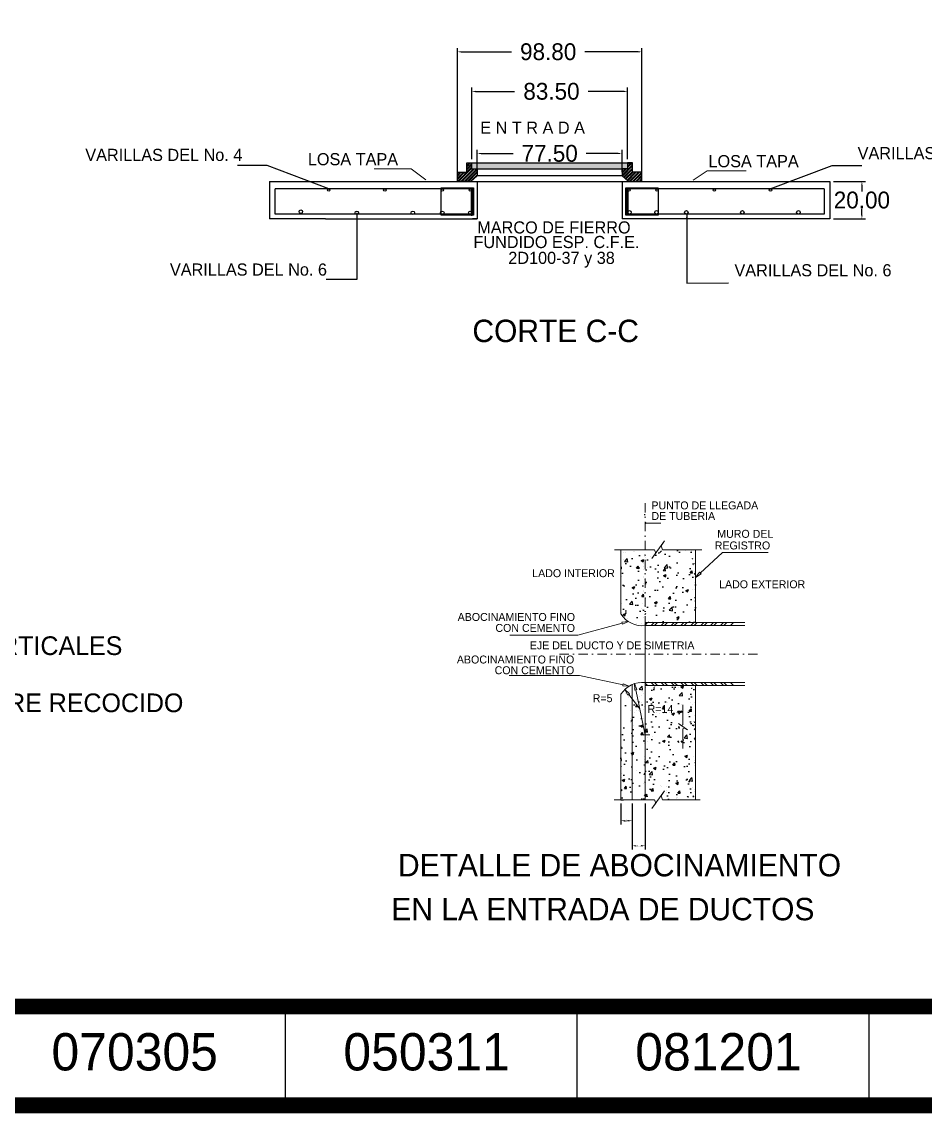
# Model space of a CAD drawing. Header units: centimetres. Extents: x 899 to 15869, y -2964 to 7534.
# Drawn here: x 13078 to 13561, y 5412 to 5996 of the extents above; entities that cross this region are included whole.
import ezdxf
from ezdxf.enums import TextEntityAlignment as Align

# ---------------------------------------------------------------- set-up
doc = ezdxf.new("R2010")
doc.units = ezdxf.units.CM
doc.header["$LTSCALE"] = 10
doc.header["$MEASUREMENT"] = 0
doc.linetypes.add('DASHDOT', pattern=[1, 0.5, -0.25, 0, -0.25])
doc.layers.get('0').update_dxf_attribs({"linetype": 'CONTINUOUS'})
doc.layers.get('DEFPOINTS').update_dxf_attribs({"color": 2, "linetype": 'CONTINUOUS'})
for name, color, linetype in [('CONCRETO', 7, 'CONTINUOUS'), ('DIM', 7, 'CONTINUOUS'), ('EJES', 7, 'DASHDOT'), ('HATCH', 7, 'CONTINUOUS'), ('HERRAJE', 13, 'CONTINUOUS'), ('IND', 7, 'CONTINUOUS'), ('MARCO', 7, 'CONTINUOUS'), ('REGISTRO', 1, 'CONTINUOUS'), ('TAPA', 120, 'CONTINUOUS'), ('TEXTOS', 7, 'CONTINUOUS'), ('TUBO', 4, 'CONTINUOUS'), ('VARILLAS', 30, 'CONTINUOUS')]:
    doc.layers.add(name, color=color, linetype=linetype)
doc.styles.get("Standard").update_dxf_attribs({"font": ''})
doc.styles.get('Standard').set_extended_font_data('Zurich Ex BT')
doc.dimstyles.get("Standard").update_dxf_attribs({"dimtxt": 9, "dimasz": 2, "dimexe": 2, "dimexo": 2, "dimgap": 0.09, "dimtad": 0, "dimtih": 1, "dimtoh": 1, "dimzin": 0, "dimdsep": 46, "dimtxsty": 'Standard', "dimcen": 0.09, "dimadec": 0, "dimazin": 0, "dimtfac": 1, "dimtofl": 0, "dimtmove": 0, "dimatfit": 3, "dimfxl": 0, "dimtolj": 1, "dimtzin": 0, "dimarcsym": 0})
pattern_1 = [(45, (12633.7123, 5768.5529), (-0.8838835, 0.8838835), []), (45, (12633.7123, 5769.1779), (-0.8838835, 0.8838835), [])]

# ---------------------------------------------------------------- blocks, each defined once
blk = doc.blocks.new('_ClosedBlank')
at = {"color": 0, "linetype": 'ByBlock', "lineweight": -2}
for p, q in [((-1, 0.17), (0, 0)), ((-1, 0.17), (-1, -0.17)), ((0, 0), (-1, -0.17))]:
    blk.add_line(p, q, dxfattribs=at)
blk = doc.blocks.new('*D109')
at = {"layer": 'DEFPOINTS', "color": 0}
for p in [(13398.55, 5579.88), (13404.55, 5579.88), (13404.55, 5568.64)]:
    blk.add_point(p, dxfattribs=at)
at = {"layer": 'DIM', "color": 0, "lineweight": -2}
for p, q in [((13398.55, 5577.88), (13398.55, 5566.64)), ((13404.55, 5577.88), (13404.55, 5566.64)), ((13400.55, 5568.64), (13401.05, 5568.64)), ((13402.55, 5568.64), (13402.04, 5568.64))]:
    blk.add_line(p, q, dxfattribs=at)
at = {"layer": 'DIM', "color": 0}
for points in [[(13400.55, 5568.97), (13400.55, 5568.31), (13398.55, 5568.64)], [(13402.55, 5568.97), (13402.55, 5568.31), (13404.55, 5568.64)]]:
    blk.add_solid(points, dxfattribs=at)
at = {"layer": 'DIM', "color": 0, "insert": (13401.55, 5568.64), "char_height": 1, "attachment_point": 5}
blk.add_mtext('\\A1;3', dxfattribs=at)
blk = doc.blocks.new('*D110')
at = {"layer": 'DEFPOINTS', "color": 0}
for p in [(13404.55, 5579.88), (13411.55, 5579.88), (13404.55, 5555.23)]:
    blk.add_point(p, dxfattribs=at)
at = {"layer": 'DIM', "color": 0, "lineweight": -2}
for p, q in [((13404.55, 5577.88), (13404.55, 5553.23)), ((13411.55, 5577.88), (13411.55, 5553.23)), ((13406.55, 5555.23), (13406.79, 5555.23)), ((13409.55, 5555.23), (13409.31, 5555.23))]:
    blk.add_line(p, q, dxfattribs=at)
at = {"layer": 'DIM', "color": 0}
for points in [[(13406.55, 5555.57), (13406.55, 5554.9), (13404.55, 5555.23)], [(13409.55, 5555.57), (13409.55, 5554.9), (13411.55, 5555.23)]]:
    blk.add_solid(points, dxfattribs=at)
at = {"layer": 'DIM', "color": 0, "insert": (13408.05, 5555.23), "char_height": 1, "attachment_point": 5}
blk.add_mtext('\\A1;3.5', dxfattribs=at)
blk = doc.blocks.new('*D90')
at = {"layer": 'DEFPOINTS', "color": 0}
for p in [(13510.4, 5910.84), (13510.4, 5890.84), (13527.55, 5890.84)]:
    blk.add_point(p, dxfattribs=at)
at = {"layer": 'DIM', "color": 0, "lineweight": -2}
for p, q in [((13512.4, 5910.84), (13529.55, 5910.84)), ((13527.55, 5908.84), (13527.55, 5905.51)), ((13527.55, 5892.84), (13527.55, 5896.18)), ((13512.4, 5890.84), (13529.55, 5890.84))]:
    blk.add_line(p, q, dxfattribs=at)
at = {"layer": 'DIM', "color": 0}
for points in [[(13527.22, 5908.84), (13527.89, 5908.84), (13527.55, 5910.84)], [(13527.22, 5892.84), (13527.89, 5892.84), (13527.55, 5890.84)]]:
    blk.add_solid(points, dxfattribs=at)
at = {"layer": 'DIM', "color": 0, "insert": (13527.55, 5900.84), "char_height": 9, "attachment_point": 5}
blk.add_mtext('\\A1;20.00', dxfattribs=at)
blk = doc.blocks.new('*D91')
at = {"layer": 'DEFPOINTS', "color": 0}
for p in [(13399.15, 5925.81), (13321.65, 5913.84), (13399.15, 5913.84)]:
    blk.add_point(p, dxfattribs=at)
at = {"layer": 'DIM', "color": 0, "lineweight": -2}
for p, q in [((13321.65, 5915.84), (13321.65, 5927.81)), ((13323.65, 5925.81), (13340.82, 5925.81)), ((13397.15, 5925.81), (13379.97, 5925.81)), ((13399.15, 5915.84), (13399.15, 5927.81))]:
    blk.add_line(p, q, dxfattribs=at)
at = {"layer": 'DIM', "color": 0}
for points in [[(13323.65, 5926.14), (13323.65, 5925.47), (13321.65, 5925.81)], [(13397.15, 5926.14), (13397.15, 5925.47), (13399.15, 5925.81)]]:
    blk.add_solid(points, dxfattribs=at)
at = {"layer": 'DIM', "color": 0, "insert": (13360.4, 5925.81), "char_height": 9, "attachment_point": 5}
blk.add_mtext('\\A1;77.50', dxfattribs=at)
blk = doc.blocks.new('*D92')
at = {"layer": 'DEFPOINTS', "color": 0}
for p in [(13402.15, 5959.04), (13318.65, 5920.84), (13402.15, 5920.84)]:
    blk.add_point(p, dxfattribs=at)
at = {"layer": 'DIM', "color": 0, "lineweight": -2}
for p, q in [((13318.65, 5922.84), (13318.65, 5961.04)), ((13320.65, 5959.04), (13341.66, 5959.04)), ((13400.15, 5959.04), (13381.09, 5959.04)), ((13402.15, 5922.84), (13402.15, 5961.04))]:
    blk.add_line(p, q, dxfattribs=at)
at = {"layer": 'DIM', "color": 0}
for points in [[(13320.65, 5959.37), (13320.65, 5958.7), (13318.65, 5959.04)], [(13400.15, 5959.37), (13400.15, 5958.7), (13402.15, 5959.04)]]:
    blk.add_solid(points, dxfattribs=at)
at = {"layer": 'DIM', "color": 0, "insert": (13361.37, 5959.04), "char_height": 9, "attachment_point": 5}
blk.add_mtext('\\A1;83.50', dxfattribs=at)
blk = doc.blocks.new('*D93')
at = {"layer": 'DEFPOINTS', "color": 0}
for p in [(13409.8, 5980.22), (13311, 5910.84), (13409.8, 5910.84)]:
    blk.add_point(p, dxfattribs=at)
at = {"layer": 'DIM', "color": 0, "lineweight": -2}
for p, q in [((13311, 5912.84), (13311, 5982.22)), ((13409.8, 5912.84), (13409.8, 5982.22)), ((13313, 5980.22), (13339.94, 5980.22)), ((13407.8, 5980.22), (13379.27, 5980.22))]:
    blk.add_line(p, q, dxfattribs=at)
at = {"layer": 'DIM', "color": 0}
for points in [[(13313, 5980.55), (13313, 5979.89), (13311, 5980.22)], [(13407.8, 5980.55), (13407.8, 5979.89), (13409.8, 5980.22)]]:
    blk.add_solid(points, dxfattribs=at)
at = {"layer": 'DIM', "color": 0, "insert": (13359.61, 5980.22), "char_height": 9, "attachment_point": 5}
blk.add_mtext('\\A1;98.80', dxfattribs=at)
blk = doc.blocks.new('Marco-Reg')
at = {"layer": 'MARCO', "linetype": 'Continuous'}
for p, q in [((13218.76, 5469.17), (13218.76, 5416.35)), ((13375.02, 5469.17), (13375.02, 5416.35)), ((13531.29, 5469.17), (13531.29, 5416.35))]:
    blk.add_line(p, q, dxfattribs=at)
at = {"layer": 'MARCO', "linetype": 'Continuous', "const_width": 8.47}
blk.add_lwpolyline([(15865, 5416.35), (15865, 7530), (12598.45, 7530), (12598.45, 5416.35)], close=True, dxfattribs=at)
blk.add_lwpolyline([(15099.29, 5469.17), (12598.45, 5469.17)], dxfattribs=at)
at = {"layer": 'TEXTOS'}
for s, p in [('070305', (13138.25, 5434.98)), ('050311', (13294.52, 5434.98))]:
    blk.add_text(s, height=19.971, dxfattribs=at).set_placement(p, align=Align.CENTER)

msp = doc.modelspace()

# ---------------------------------------------------------------- hatches: boundary and pattern name
at = {"layer": 'CONCRETO'}
h = msp.add_hatch(dxfattribs=at)
h.set_pattern_fill('AR-CONC', color=256, scale=2, style=0)
h.set_pattern_definition([(50, (7224.859, 4557.313), (14.345204, -1.255043), [1.5, -16.5]), (355, (7224.859, 4557.313), (-2.775027, 15.043843), [1.2, -13.2]), (100.4514, (7226.054, 4557.209), (11.570188, 13.78879), [1.274804, -14.022842]), (46.1842, (7224.859, 4561.313), (21.34482, -3.31038), [2.25, -24.75]), (96.6356, (7226.637, 4561.037), (18.693254, 19.48236), [1.912206, -21.03426]), (351.1842, (7224.859, 4561.313), (18.69324, 19.48237), [1.8, -19.8]), (21, (7226.859, 4560.313), (11.93814, -8.052378), [1.5, -16.5]), (326, (7226.859, 4560.313), (4.866307, 14.503), [1.2, -13.2]), (71.4514, (7227.854, 4559.642), (16.804453, 6.45061), [1.274804, -14.022842]), (37.5, (7224.8587, 4557.313), (0.243197, 6.657877), [0, -13.04, 0, -13.4, 0, -13.25]), (7.5, (7224.859, 4557.313), (5.261391, 7.888234), [0, -7.64, 0, -12.74, 0, -5.05]), (327.5, (7220.399, 4557.313), (10.6764487, -0.4510974), [0, -5, 0, -15.6, 0, -20.7]), (317.5, (7218.399, 4557.313), (11.663723, 2.0021), [0, -6.5, 0, -10.36, 0, -14.7])])
h.paths.add_polyline_path([(13438.549, 5640.994), (13411.549, 5640.994), (13411.549, 5579.878), (13416.497, 5579.878), (13417.239, 5578.044), (13420.02, 5581.936), (13420.728, 5579.878), (13438.549, 5579.878), (13438.549, 5599.491), (13438.187, 5599.736), (13438.549, 5599.875)])
h.paths.add_polyline_path([(13430.274, 5627.501), (13430.392, 5626.481), (13429.437, 5626.629)], flags=0)
h.paths.add_polyline_path([(13435.721, 5629.219), (13436.364, 5629.163), (13436.239, 5629.836)], flags=16)
h.paths.add_polyline_path([(13437.477, 5582.037), (13437.601, 5581.364), (13436.959, 5581.42)], flags=16)
h.paths.add_polyline_path([(13411.549, 5614.603), (13408.674, 5628.541), (13404.549, 5633.832), (13404.549, 5579.878), (13411.549, 5579.878), (13411.549, 5589.05), (13411.114, 5589.343), (13411.549, 5589.511), (13411.549, 5593.345), (13410.783, 5593.464), (13411.549, 5594.262)])
h.paths.add_polyline_path([(13398.549, 5584.919), (13398.959, 5585.407), (13399.083, 5584.734), (13398.549, 5584.78), (13398.549, 5579.878), (13399.896, 5579.878), (13404.549, 5579.878), (13404.549, 5633.832), (13402.704, 5636.198), (13402.257, 5635.85), (13400.614, 5638.88, 0.0611178), (13398.549, 5636.32), (13398.549, 5608.161), (13398.734, 5608.354), (13398.853, 5607.334), (13398.549, 5607.381)])
h.paths.add_polyline_path([(13400.614, 5638.88), (13403.151, 5636.547), (13402.704, 5636.198), (13404.549, 5633.832), (13404.549, 5641.535, 0.0885675)])
h.paths.add_polyline_path([(13411.549, 5640.994), (13411.549, 5642.603, 0.1065014), (13405.888, 5642.044), (13407.13, 5638.828), (13406.575, 5638.714), (13411.549, 5614.603)])
h.paths.add_polyline_path([(13411.549, 5713.709), (13398.549, 5713.709), (13398.549, 5704.231), (13398.805, 5704.497), (13398.924, 5703.477), (13398.549, 5703.535), (13398.549, 5679.366, 0.2897435), (13411.549, 5673.083), (13411.549, 5679.024), (13411.373, 5679.04), (13411.549, 5679.25)])
h.paths.add_polyline_path([(13411.549, 5674.691), (13438.549, 5674.691), (13438.549, 5713.709), (13420.728, 5713.709), (13420.02, 5715.767), (13417.239, 5711.875), (13416.497, 5713.709), (13411.549, 5713.709)])
h.paths.add_polyline_path([(13438.235, 5701.198), (13438.359, 5700.524), (13437.716, 5700.58)], flags=16)
h.paths.add_polyline_path([(13411.777, 5625.281), (13432.03, 5625.281), (13432.03, 5631.657), (13411.777, 5631.657)], flags=24)
at = {"layer": 'HERRAJE'}
h = msp.add_hatch(dxfattribs=at)
h.set_pattern_fill('STEEL', color=256, scale=10, style=0)
h.set_pattern_definition(pattern_1)
h.paths.add_polyline_path([(13315.995, 5915.844), (13310.995, 5915.844), (13310.995, 5910.844), (13318.145, 5910.844), (13321.645, 5913.844), (13321.645, 5917.644), (13318.645, 5917.644), (13318.645, 5920.844), (13315.995, 5920.844)])
h = msp.add_hatch(dxfattribs=at)
h.set_pattern_fill('STEEL', color=256, scale=10, style=0)
h.set_pattern_definition(pattern_1)
h.paths.add_polyline_path([(13404.795, 5915.844), (13404.795, 5920.844), (13402.145, 5920.844), (13402.145, 5917.644), (13399.145, 5917.644), (13399.145, 5913.844), (13402.645, 5910.844), (13409.795, 5910.844), (13409.795, 5915.844)])
at = {"layer": 'TAPA'}
h = msp.add_hatch(dxfattribs=at)
h.set_pattern_fill('DOTS', color=256, scale=10, style=0)
h.set_pattern_definition([(0, (11631.4378, 3863.51596), (0.3125, 0.625), [0, -0.625])])
h.paths.add_polyline_path([(13318.645, 5920.844), (13318.645, 5917.644), (13321.645, 5917.644), (13399.145, 5917.644), (13402.145, 5917.644), (13402.145, 5920.844)])
at = {"layer": 'VARILLAS'}
h = msp.add_hatch(dxfattribs=at)
h.set_pattern_fill('AR-CONC', color=256, scale=60, style=0)
h.set_pattern_definition([(50, (7224.86, 4557.3), (430.356, -37.651), [45, -495]), (355, (7224.86, 4557.3), (-83.25, 451.315), [36, -396]), (100.4514, (7260.72, 4554.18), (347.106, 413.664), [38.244, -420.685]), (46.184, (7224.86, 4677.3), (640.345, -99.31), [67.5, -742.5]), (96.636, (7278.2, 4669.04), (560.8, 584.47), [57.366, -631.03]), (351.184, (7224.86, 4677.3), (560.8, 584.47), [54, -594]), (21, (7284.86, 4647.3), (358.144, -241.571), [45, -495]), (326, (7284.86, 4647.3), (145.99, 435.09), [36, -396]), (71.4514, (7314.7, 4627.2), (504.134, 193.518), [38.244, -420.685]), (37.5, (7224.86, 4557.31), (7.296, 199.7363), [0, -391.2, 0, -402, 0, -397.5]), (7.5, (7224.86, 4557.31), (157.842, 236.647), [0, -229.2, 0, -382.2, 0, -151.5]), (327.5, (7091.06, 4557.31), (320.2935, -13.533), [0, -150, 0, -468, 0, -621]), (317.5, (7031.06, 4557.3), (349.912, 60.063), [0, -195, 0, -310.8, 0, -441])])
edge = h.paths.add_edge_path()
edge.add_line((13398.549, 5579.878), (13398.549, 5636.32))
edge.add_line((13411.114, 5589.343), (13411.549, 5589.05))
edge.add_line((13411.549, 5589.05), (13411.648, 5588.983))
edge.add_line((13398.549, 5597.818), (13398.826, 5597.632))
edge.add_line((13411.114, 5589.343), (13411.549, 5589.511))
edge.add_line((13410.783, 5593.464), (13411.549, 5593.345))
edge.add_line((13410.783, 5593.464), (13411.549, 5594.262))
edge.add_line((13411.549, 5594.262), (13411.62, 5594.336))
edge.add_line((13438.549, 5579.878), (13438.549, 5640.994))
edge.add_line((13411.549, 5579.878), (13411.549, 5640.994))
edge.add_line((13404.549, 5579.878), (13404.549, 5641.535))
edge.add_line((13420.728, 5579.878), (13441.042, 5579.878))
edge.add_line((13415.164, 5575.141), (13421.934, 5584.615))
edge.add_line((13394.909, 5579.878), (13416.497, 5579.878))
edge.add_line((13416.497, 5579.878), (13417.239, 5578.044))
edge.add_line((13420.02, 5581.936), (13420.728, 5579.878))
edge.add_arc((13410.015, 5629.186), 13.504, 83.477007, 148.111417)
edge.add_line((13416.55, 5640.647), (13416.884, 5640.994))
edge.add_line((13464.854, 5640.994), (13411.549, 5640.994))
edge.add_line((13411.549, 5640.994), (13411.549, 5642.603))
edge.add_line((13398.549, 5713.709), (13398.549, 5679.366))
edge.add_arc((13410.015, 5686.499), 13.504, 211.888583, 276.522993)
edge.add_line((13438.549, 5674.691), (13438.549, 5713.709))
edge.add_line((13420.728, 5713.709), (13441.817, 5713.709))
edge.add_line((13415.164, 5708.972), (13421.934, 5718.446))
edge.add_line((13420.02, 5715.767), (13420.728, 5713.709))
edge.add_line((13416.497, 5713.709), (13417.239, 5711.875))
edge.add_line((13395.043, 5713.709), (13416.497, 5713.709))
edge.add_line((13464.854, 5674.691), (13411.549, 5674.691))
edge.add_line((13411.549, 5673.083), (13411.549, 5739.572))

# ---------------------------------------------------------------- linework, layer by layer
at = {"layer": 'DEFPOINTS', "lineweight": 5}
for p in [(13398.549, 5582.671), (13398.549, 5579.878), (13404.549, 5582.671), (13404.549, 5581.086), (13411.549, 5581.086), (13411.549, 5581.086), (13438.549, 5579.878)]:
    msp.add_point(p, dxfattribs=at)
at = {"layer": 'EJES', "lineweight": 5}
for p, q in [((13411.549, 5673.083), (13411.549, 5739.572)), ((13365.732, 5657.843), (13473.75, 5657.843))]:
    msp.add_line(p, q, dxfattribs=at)
at = {"layer": 'HATCH', "lineweight": 5}
for p, q in [((13411.121, 5713.705), (13411.121, 5713.705)), ((13411.938, 5713.533), (13411.938, 5713.533)), ((13419.469, 5712.31), (13420.306, 5713.181)), ((13423.624, 5713.396), (13423.624, 5713.396)), ((13424.77, 5713.7), (13424.77, 5713.7)), ((13430.503, 5713.458), (13430.503, 5713.458)), ((13433.087, 5713.183), (13433.087, 5713.183)), ((13436.236, 5713.216), (13436.236, 5713.216)), ((13398.57, 5709.096), (13398.57, 5709.096)), ((13400.051, 5708.685), (13400.051, 5708.685)), ((13400.181, 5712.261), (13400.181, 5712.261)), ((13401.087, 5712.104), (13401.087, 5712.104)), ((13405.155, 5712.64), (13405.155, 5712.64)), ((13405.696, 5713.017), (13405.696, 5713.017)), ((13410.99, 5710.129), (13410.99, 5710.129)), ((13411.097, 5711.246), (13411.097, 5711.246)), ((13411.801, 5709.651), (13411.801, 5709.651)), ((13414.635, 5709.926), (13414.635, 5709.926)), ((13415.869, 5710.186), (13415.869, 5710.186)), ((13416.569, 5710.934), (13416.569, 5710.934)), ((13417.361, 5712.321), (13417.361, 5712.321)), ((13436.191, 5712.862), (13436.191, 5712.862)), ((13436.868, 5708.603), (13436.744, 5709.277)), ((13437.569, 5708.957), (13437.569, 5708.957)), ((13438.47, 5710.364), (13438.47, 5710.364)), ((13398.549, 5704.231), (13398.805, 5704.497)), ((13398.549, 5703.535), (13398.923, 5703.477)), ((13398.924, 5703.477), (13398.805, 5704.497)), ((13410.654, 5704.838), (13410.654, 5704.838)), ((13410.729, 5702.978), (13410.729, 5702.978)), ((13410.86, 5706.554), (13410.86, 5706.554)), ((13412.543, 5704.437), (13412.543, 5704.437)), ((13437.297, 5705.279), (13437.297, 5705.279)), ((13437.742, 5702.026), (13437.742, 5702.026)), ((13438.209, 5703.214), (13438.209, 5703.214)), ((13438.282, 5706.78), (13438.282, 5706.78)), ((13438.34, 5706.789), (13438.34, 5706.789)), ((13398.94, 5699.462), (13398.94, 5699.462)), ((13410.406, 5698.978), (13410.406, 5698.978)), ((13410.468, 5695.828), (13410.468, 5695.828)), ((13410.598, 5699.403), (13410.598, 5699.403)), ((13411.065, 5697.646), (13411.065, 5697.646)), ((13437.716, 5700.58), (13438.234, 5701.197)), ((13437.716, 5700.58), (13438.358, 5700.524)), ((13437.948, 5696.063), (13437.948, 5696.063)), ((13438.079, 5699.638), (13438.079, 5699.638)), ((13438.359, 5700.525), (13438.234, 5701.198)), ((13438.429, 5697.7), (13438.429, 5697.7)), ((13410.579, 5692.047), (13410.579, 5692.047)), ((13410.622, 5691.237), (13410.622, 5691.237)), ((13411.213, 5690.253), (13411.213, 5690.253)), ((13411.35, 5694.135), (13411.35, 5694.135)), ((13436.982, 5692.278), (13436.982, 5692.278)), ((13437.817, 5692.487), (13437.817, 5692.487)), ((13438.25, 5693.18), (13438.25, 5693.18)), ((13438.292, 5693.818), (13438.292, 5693.818)), ((13398.916, 5684.77), (13398.916, 5684.77)), ((13410.076, 5685.101), (13410.076, 5685.101)), ((13411.034, 5684.045), (13411.034, 5684.045)), ((13411.912, 5687.788), (13411.912, 5687.788)), ((13399.006, 5680.082), (13399.006, 5680.082)), ((13409.82, 5682.3), (13409.82, 5682.3)), ((13409.945, 5681.526), (13409.945, 5681.526)), ((13411.373, 5679.04), (13411.549, 5679.25)), ((13411.373, 5679.04), (13411.549, 5679.024)), ((13411.549, 5679.25), (13411.89, 5679.657)), ((13438.218, 5679.579), (13438.218, 5679.579)), ((13438.487, 5681.089), (13438.487, 5681.089)), ((13401.95, 5677.083), (13401.95, 5677.083)), ((13406.9, 5674.203), (13406.9, 5674.203)), ((13409.684, 5674.375), (13409.684, 5674.375)), ((13410.59, 5677.637), (13410.59, 5677.637)), ((13413.164, 5675.279), (13413.164, 5675.279)), ((13413.451, 5675.091), (13413.451, 5675.091)), ((13415.263, 5675.18), (13415.263, 5675.18)), ((13436.057, 5674.745), (13436.057, 5674.745)), ((13401.561, 5638.748), (13401.561, 5638.748)), ((13402.953, 5637.934), (13402.953, 5637.934)), ((13404.374, 5638.025), (13404.374, 5638.025)), ((13405.629, 5639.284), (13405.629, 5639.284)), ((13408.378, 5638.621), (13408.378, 5638.621)), ((13408.509, 5642.197), (13408.509, 5642.197)), ((13410.107, 5637.782), (13410.107, 5637.782)), ((13411.549, 5639.831), (13411.638, 5639.937)), ((13416.55, 5640.647), (13416.884, 5640.994)), ((13424.896, 5640.87), (13424.896, 5640.87)), ((13429.286, 5640.061), (13429.286, 5640.061)), ((13436.352, 5639.178), (13436.57, 5639.827)), ((13436.666, 5639.506), (13436.666, 5639.506)), ((13438.123, 5638.778), (13438.123, 5638.778)), ((13398.736, 5634.512), (13398.736, 5634.512)), ((13400.905, 5636.824), (13400.905, 5636.824)), ((13402.804, 5635.048), (13402.804, 5635.048)), ((13402.823, 5634.358), (13402.823, 5634.358)), ((13404.232, 5635.76), (13404.232, 5635.76)), ((13406.638, 5636.582), (13406.638, 5636.582)), ((13406.761, 5631.704), (13406.761, 5631.704)), ((13406.805, 5633.402), (13406.805, 5633.402)), ((13407.97, 5632.323), (13407.97, 5632.323)), ((13408.117, 5631.47), (13408.117, 5631.47)), ((13408.248, 5635.046), (13408.248, 5635.046)), ((13409.45, 5632.058), (13409.45, 5632.058)), ((13409.587, 5635.941), (13409.587, 5635.941)), ((13410.495, 5636.835), (13410.495, 5636.835)), ((13419.437, 5631.838), (13419.437, 5631.838)), ((13423.434, 5631.794), (13423.434, 5631.794)), ((13435.597, 5631.706), (13435.597, 5631.706)), ((13436.529, 5635.623), (13436.529, 5635.623)), ((13437.771, 5631.923), (13437.771, 5631.923)), ((13403.936, 5627.468), (13403.936, 5627.468)), ((13404.643, 5628.568), (13404.643, 5628.568)), ((13405.879, 5626.835), (13405.879, 5626.835)), ((13406.625, 5627.822), (13406.625, 5627.822)), ((13407.986, 5627.895), (13407.986, 5627.895)), ((13410.692, 5628.358), (13410.692, 5628.358)), ((13410.907, 5629.643), (13410.907, 5629.643)), ((13411.612, 5626.592), (13411.612, 5626.592)), ((13417.346, 5626.35), (13417.346, 5626.35)), ((13418.949, 5625.881), (13418.949, 5625.881)), ((13421.406, 5625.904), (13421.406, 5625.904)), ((13423.079, 5626.108), (13423.079, 5626.108)), ((13424.374, 5626.569), (13424.374, 5626.569)), ((13428.189, 5626.797), (13428.189, 5626.797)), ((13428.812, 5625.866), (13428.812, 5625.866)), ((13429.254, 5626.461), (13429.254, 5626.461)), ((13429.437, 5626.629), (13430.273, 5627.501)), ((13429.437, 5626.629), (13430.392, 5626.481)), ((13429.952, 5627.374), (13429.952, 5627.374)), ((13430.392, 5626.481), (13430.274, 5627.501)), ((13430.878, 5627.151), (13430.878, 5627.151)), ((13431.015, 5631.033), (13431.015, 5631.033)), ((13434.546, 5625.623), (13434.546, 5625.623)), ((13434.946, 5627.687), (13434.946, 5627.687)), ((13435.467, 5628.13), (13435.467, 5628.13)), ((13435.518, 5627.536), (13435.518, 5627.536)), ((13435.721, 5629.219), (13436.239, 5629.836)), ((13435.721, 5629.219), (13436.363, 5629.163)), ((13436.364, 5629.163), (13436.239, 5629.836)), ((13436.637, 5631.112), (13436.637, 5631.112)), ((13403.742, 5621.375), (13403.742, 5621.375)), ((13403.799, 5623.586), (13403.799, 5623.586)), ((13404.2, 5622.16), (13404.2, 5622.16)), ((13405.041, 5619.886), (13405.041, 5619.886)), ((13409.475, 5621.133), (13409.475, 5621.133)), ((13410.464, 5623.235), (13410.464, 5623.235)), ((13411.824, 5620.779), (13411.824, 5620.779)), ((13437.537, 5619.277), (13437.754, 5619.926)), ((13437.854, 5621.084), (13437.73, 5621.758)), ((13438.092, 5625.177), (13438.092, 5625.177)), ((13438.143, 5619.922), (13438.143, 5619.922)), ((13404.612, 5614.968), (13404.612, 5614.968)), ((13408.999, 5616.542), (13408.999, 5616.542)), ((13409.648, 5614.202), (13409.648, 5614.202)), ((13410.875, 5616.043), (13410.875, 5616.043)), ((13411.688, 5616.896), (13411.688, 5616.896)), ((13413.042, 5614.399), (13413.042, 5614.399)), ((13413.117, 5615.402), (13413.117, 5615.402)), ((13415.382, 5613.96), (13415.382, 5613.96)), ((13398.549, 5608.161), (13398.734, 5608.354)), ((13398.852, 5607.334), (13398.734, 5608.354)), ((13410.98, 5609.943), (13410.98, 5609.943)), ((13412.912, 5610.823), (13412.912, 5610.823)), ((13412.93, 5613.196), (13412.93, 5613.196)), ((13438.06, 5611.577), (13438.06, 5611.577)), ((13438.316, 5612.991), (13438.316, 5612.991)), ((13398.549, 5607.381), (13398.852, 5607.334)), ((13411.153, 5603.012), (13411.153, 5603.012)), ((13437.556, 5603.243), (13437.556, 5603.243)), ((13438.316, 5604.945), (13438.316, 5604.945)), ((13398.549, 5597.818), (13398.826, 5597.632)), ((13404.454, 5600.487), (13404.454, 5600.487)), ((13404.58, 5601.367), (13404.58, 5601.367)), ((13411.1, 5597.498), (13411.1, 5597.498)), ((13411.237, 5601.38), (13411.237, 5601.38)), ((13411.51, 5599.544), (13411.386, 5600.217)), ((13438.028, 5597.977), (13438.028, 5597.977)), ((13438.187, 5599.736), (13438.549, 5599.875)), ((13438.187, 5599.736), (13438.549, 5599.491)), ((13398.803, 5592.015), (13398.803, 5592.015)), ((13398.927, 5593.749), (13398.927, 5593.749)), ((13404.661, 5593.507), (13404.661, 5593.507)), ((13406.811, 5595.716), (13406.811, 5595.716)), ((13410.783, 5593.464), (13411.549, 5594.262)), ((13410.783, 5593.464), (13411.549, 5593.345)), ((13411.549, 5594.262), (13411.62, 5594.336)), ((13398.549, 5584.919), (13398.959, 5585.407)), ((13398.549, 5584.78), (13399.083, 5584.734)), ((13399.083, 5584.734), (13398.959, 5585.407)), ((13404.548, 5587.767), (13404.548, 5587.767)), ((13410.812, 5588.842), (13410.812, 5588.842)), ((13411.114, 5589.343), (13411.549, 5589.511)), ((13411.114, 5589.343), (13411.549, 5589.05)), ((13411.549, 5589.05), (13411.648, 5588.983)), ((13419.724, 5587.321), (13419.724, 5587.321)), ((13420.231, 5587.108), (13420.231, 5587.108)), ((13422.937, 5587.239), (13422.937, 5587.239)), ((13436.924, 5586.594), (13436.924, 5586.594)), ((13437.728, 5585.547), (13437.728, 5585.547)), ((13410.649, 5581.982), (13410.649, 5581.982)), ((13412.942, 5580.076), (13412.942, 5580.076)), ((13417.251, 5579.401), (13417.251, 5579.401)), ((13419.206, 5581.151), (13419.206, 5581.151)), ((13422.676, 5580.088), (13422.676, 5580.088)), ((13422.806, 5583.664), (13422.806, 5583.664)), ((13422.896, 5584.584), (13422.896, 5584.584)), ((13424.052, 5579.883), (13424.052, 5579.883)), ((13428.119, 5580.418), (13428.119, 5580.418)), ((13428.254, 5580.894), (13428.254, 5580.894)), ((13429.099, 5581.348), (13429.099, 5581.348)), ((13431.364, 5579.905), (13431.364, 5579.905)), ((13433.769, 5581.65), (13433.769, 5581.65)), ((13434.833, 5581.106), (13434.833, 5581.106)), ((13434.903, 5581.311), (13434.903, 5581.311)), ((13436.959, 5581.42), (13437.477, 5582.037)), ((13436.959, 5581.42), (13437.601, 5581.364)), ((13437.601, 5581.364), (13437.477, 5582.038)), ((13437.591, 5581.665), (13437.591, 5581.665)), ((13437.997, 5584.376), (13437.997, 5584.376))]:
    msp.add_line(p, q, dxfattribs=at)
at = {"layer": 'HERRAJE'}
for p, q in [((13318.645, 5920.844), (13402.145, 5920.844)), ((13321.645, 5917.644), (13399.145, 5917.644)), ((13399.145, 5913.844), (13321.645, 5913.844)), ((13318.145, 5910.844), (13402.645, 5910.844))]:
    msp.add_line(p, q, dxfattribs=at)
for points in [[(13310.995, 5915.844), (13315.995, 5915.844), (13315.995, 5920.844), (13318.645, 5920.844), (13318.645, 5917.644), (13321.645, 5917.644), (13321.645, 5913.844), (13318.145, 5910.844), (13310.995, 5910.844)], [(13402.145, 5920.844), (13402.145, 5917.644), (13399.145, 5917.644), (13399.145, 5913.844), (13402.645, 5910.844), (13409.795, 5910.844), (13409.795, 5915.844), (13404.795, 5915.844), (13404.795, 5920.844)]]:
    msp.add_lwpolyline(points, close=True, dxfattribs=at)
at = {"layer": 'IND', "lineweight": 5}
msp.add_line((13411.549, 5642.603), (13411.549, 5673.083), dxfattribs=at)
for points in [[(13441.052, 5701.219), (13452.99, 5712.197), (13477.435, 5712.197)], [(13399.254, 5674.367), (13375.551, 5667.953), (13339.056, 5667.953)], [(13399.697, 5641.44), (13376.388, 5646.341), (13338.791, 5646.341)]]:
    msp.add_lwpolyline(points, dxfattribs=at)
at = {"layer": 'REGISTRO'}
for p, q in [((13210.395, 5910.844), (13510.395, 5910.844)), ((13210.395, 5910.844), (13210.395, 5890.844)), ((13510.395, 5910.844), (13510.395, 5890.844)), ((13240.395, 5890.844), (13210.395, 5890.844)), ((13510.395, 5890.844), (13399.145, 5890.844)), ((13411.549, 5673.398), (13412.842, 5674.691)), ((13414.769, 5673.083), (13416.378, 5674.691)), ((13416.537, 5673.083), (13418.145, 5674.691)), ((13420.072, 5673.083), (13421.681, 5674.691)), ((13421.84, 5673.083), (13423.449, 5674.691)), ((13425.376, 5673.083), (13426.984, 5674.691)), ((13427.143, 5673.083), (13428.752, 5674.691)), ((13430.679, 5673.083), (13432.288, 5674.691)), ((13432.447, 5673.083), (13434.055, 5674.691)), ((13435.982, 5673.083), (13437.591, 5674.691)), ((13437.75, 5673.083), (13439.359, 5674.691)), ((13441.286, 5673.083), (13442.894, 5674.691)), ((13443.053, 5673.083), (13444.662, 5674.691)), ((13446.589, 5673.083), (13448.197, 5674.691)), ((13448.357, 5673.083), (13449.965, 5674.691)), ((13451.892, 5673.083), (13453.501, 5674.691)), ((13453.66, 5673.083), (13455.269, 5674.691)), ((13457.195, 5673.083), (13458.804, 5674.691)), ((13411.549, 5642.287), (13412.842, 5640.994)), ((13414.769, 5642.603), (13416.378, 5640.994)), ((13416.537, 5642.603), (13418.145, 5640.994)), ((13420.072, 5642.603), (13421.681, 5640.994)), ((13421.84, 5642.603), (13423.449, 5640.994)), ((13425.376, 5642.603), (13426.984, 5640.994)), ((13427.143, 5642.603), (13428.752, 5640.994)), ((13430.679, 5642.603), (13432.288, 5640.994)), ((13432.447, 5642.603), (13434.055, 5640.994)), ((13435.982, 5642.603), (13437.591, 5640.994)), ((13437.75, 5642.603), (13439.359, 5640.994)), ((13441.286, 5642.603), (13442.894, 5640.994)), ((13443.053, 5642.603), (13444.662, 5640.994)), ((13446.589, 5642.603), (13448.197, 5640.994)), ((13448.357, 5642.603), (13449.965, 5640.994)), ((13451.892, 5642.603), (13453.501, 5640.994)), ((13453.66, 5642.603), (13455.269, 5640.994)), ((13457.195, 5642.603), (13458.804, 5640.994)), ((13428.818, 5626.589), (13429.622, 5627.394)), ((13430.586, 5626.589), (13431.39, 5627.394)), ((13431.47, 5626.589), (13431.763, 5626.883)), ((13428.818, 5611.349), (13429.622, 5610.545)), ((13430.586, 5611.349), (13431.39, 5610.545)), ((13431.47, 5611.349), (13431.763, 5611.056))]:
    msp.add_line(p, q, dxfattribs=at)
at = {"layer": 'REGISTRO', "lineweight": 5}
for p, q in [((13395.043, 5713.709), (13416.497, 5713.709)), ((13398.549, 5713.709), (13398.549, 5679.366)), ((13415.164, 5708.972), (13421.934, 5718.446)), ((13416.497, 5713.709), (13417.239, 5711.875)), ((13420.02, 5715.767), (13420.728, 5713.709)), ((13420.728, 5713.709), (13441.817, 5713.709)), ((13438.549, 5674.691), (13438.549, 5713.709)), ((13464.854, 5674.691), (13411.549, 5674.691)), ((13464.854, 5673.083), (13411.549, 5673.083)), ((13404.549, 5579.878), (13404.549, 5641.535)), ((13464.854, 5642.603), (13411.549, 5642.603)), ((13464.854, 5640.994), (13411.549, 5640.994)), ((13411.549, 5579.878), (13411.549, 5640.994)), ((13438.549, 5579.878), (13438.549, 5640.994)), ((13398.549, 5579.878), (13398.549, 5636.32)), ((13438.179, 5601.063), (13438.179, 5601.063)), ((13415.164, 5575.141), (13421.934, 5584.615)), ((13421.934, 5584.615), (13420.02, 5581.936)), ((13394.909, 5579.878), (13416.497, 5579.878)), ((13416.497, 5579.878), (13417.239, 5578.044)), ((13420.02, 5581.936), (13420.728, 5579.878)), ((13420.728, 5579.878), (13441.042, 5579.878))]:
    msp.add_line(p, q, dxfattribs=at)
at = {"layer": 'REGISTRO'}
msp.add_lwpolyline([(13240.395, 5890.844), (13321.624, 5890.844)], dxfattribs=at)
at = {"layer": 'REGISTRO', "lineweight": 5}
for centre, start, end in [((13410.015, 5686.499), 211.888583, 276.522993), ((13410.015, 5629.186), 83.477007, 148.111417)]:
    msp.add_arc(centre, 13.504, start, end, dxfattribs=at)
at = {"layer": 'TEXTOS', "lineweight": 5}
for p, q in [((13419.935, 5727.979), (13411.716, 5727.979)), ((13421.934, 5718.446), (13420.02, 5715.767)), ((13417.239, 5711.875), (13415.164, 5708.972)), ((13431.763, 5630.722), (13431.763, 5619.995)), ((13430.846, 5619.625), (13429.395, 5620.662)), ((13429.395, 5620.662), (13434.132, 5617.277)), ((13431.763, 5619.995), (13430.846, 5619.625)), ((13409.487, 5614.603), (13414.04, 5614.603)), ((13432.793, 5618.234), (13431.763, 5617.88)), ((13431.763, 5617.88), (13431.763, 5607.335)), ((13434.132, 5617.277), (13432.793, 5618.234)), ((13417.239, 5578.044), (13415.164, 5575.141))]:
    msp.add_line(p, q, dxfattribs=at)
at = {"layer": 'TEXTOS'}
msp.add_line((13398.549, 5579.878), (13399.896, 5579.878), dxfattribs=at)
at = {"layer": 'TEXTOS', "lineweight": 5}
for points in [[(13294.12, 5911.623), (13286.211, 5917.582), (13266.373, 5917.582)], [(13437.197, 5911.504), (13444.711, 5916.539), (13465.583, 5916.539)], [(13406.575, 5638.714), (13411.549, 5614.603)], [(13402.704, 5636.198), (13408.674, 5628.541)]]:
    msp.add_lwpolyline(points, dxfattribs=at)
for start, end in [(0, 180), (180, 0)]:
    msp.add_arc((13411.716, 5727.979), 0.25, start, end, dxfattribs=at)
at = {"layer": 'TUBO', "lineweight": 5}
for p, q in [((13411.549, 5674.691), (13411.549, 5673.083)), ((13411.549, 5640.994), (13411.549, 5642.603))]:
    msp.add_line(p, q, dxfattribs=at)
at = {"layer": 'VARILLAS'}
for p, q in [((13321.624, 5910.844), (13321.624, 5890.844)), ((13399.145, 5910.844), (13399.145, 5890.844)), ((13418.548, 5906.873), (13418.548, 5907.373)), ((13318.415, 5892.844), (13318.915, 5892.844)), ((13321.624, 5890.844), (13319.124, 5890.844))]:
    msp.add_line(p, q, dxfattribs=at)
for points in [[(13319.124, 5906.819), (13319.124, 5893.344), (13318.395, 5893.344), (13213.395, 5893.344), (13213.395, 5906.873)], [(13318.624, 5893.344), (13318.624, 5906.873), (13213.395, 5906.873)], [(13319.644, 5892.844), (13302.242, 5892.844), (13302.242, 5906.873), (13302.242, 5907.373), (13319.644, 5907.373), (13319.644, 5892.844)], [(13418.548, 5906.873), (13418.548, 5892.844), (13401.146, 5892.844), (13401.146, 5907.373), (13418.548, 5907.373)], [(13507.395, 5906.873), (13507.395, 5893.344), (13401.666, 5893.344), (13401.666, 5906.819)], [(13507.395, 5906.873), (13402.166, 5906.873), (13402.166, 5893.344)]]:
    msp.add_lwpolyline(points, dxfattribs=at)
for centre, radius in [((13242.163, 5906.224), 0.635), ((13272.163, 5906.224), 0.635), ((13302.892, 5906.224), 0.635), ((13317.892, 5906.224), 0.635), ((13402.898, 5906.224), 0.635), ((13417.898, 5906.224), 0.635), ((13448.628, 5906.224), 0.635), ((13478.628, 5906.224), 0.635), ((13227.17, 5894.695), 0.95), ((13257.163, 5894.018), 0.95), ((13287.163, 5894.018), 0.95), ((13302.892, 5894.018), 0.95), ((13317.892, 5894.018), 0.95), ((13403.109, 5894.31), 0.95), ((13417.589, 5894.296), 0.95), ((13433.577, 5894.301), 0.95), ((13463.577, 5894.301), 0.95), ((13493.577, 5894.301), 0.95)]:
    msp.add_circle(centre, radius, dxfattribs=at)

# ---------------------------------------------------------------- block references
at = {"layer": 'IND', "lineweight": 5, "yscale": 3.400569064215233, "zscale": 3.400569064209993}
for p, xscale, rotation in [((13438.549, 5698.917), 3.40056906417716, 222.6014953980237), ((13402.536, 5675.256), 3.400569064200636, 15.14250282571705), ((13403.024, 5640.74), 3.40056906428631, 348.1258467878341)]:
    msp.add_blockref('_ClosedBlank', p, dxfattribs=dict(at, xscale=xscale, rotation=rotation))
at = {"layer": 'TEXTOS'}
msp.add_blockref('Marco-Reg', (0, 0), dxfattribs=at)
at = {"layer": 'TEXTOS', "lineweight": 5, "yscale": 3.400569064215233, "zscale": 3.400569064209993}
for p, xscale, rotation in [((13400.614, 5638.88), 3.400569064268743, 127.9387935556718), ((13405.888, 5642.044), 3.400569064204863, 101.6557800386528)]:
    msp.add_blockref('_ClosedBlank', p, dxfattribs=dict(at, xscale=xscale, rotation=rotation))

# ---------------------------------------------------------------- texts
at = {"layer": 'TEXTOS', "lineweight": 5}
for s, height, p in [('E N T R A D A', 6.5, (13323.272, 5936.395)), ('LOSA TAPA', 6.5, (13230.943, 5919.5)), ('LOSA TAPA', 6.5, (13445.425, 5918.446)), ('PUNTO DE LLEGADA', 4.25071, (13414.876, 5735.309)), ('DE TUBERIA', 4.2507, (13414.876, 5729.641)), ('AMARRE ENTRE VARILLAS VERTICALES', 10, (12870.818, 5657.343)), ('EJE DEL DUCTO Y DE SIMETRIA', 4.25071, (13349.803, 5660.391)), ('Y HORIZONTALES CON ALAMBRE RECOCIDO', 10, (12870.818, 5626.771)), ('R=5', 4.2507, (13383.447, 5632.111)), ('R=14', 4.2507, (13412.84, 5626.343)), ('DETALLE DE ABOCINAMIENTO', 12, (13279.218, 5538.874)), ('EN LA ENTRADA DE DUCTOS', 12, (13275.655, 5515.358))]:
    msp.add_text(s, height=height, dxfattribs=at).set_placement(p)
for s, p in [(' VARILLAS DEL No. 4', (13566.106, 5925.991)), (' VARILLAS DEL No. 4', (13152.643, 5925.054)), (' VARILLAS DEL No. 6', (13197.939, 5863.678)), (' VARILLAS DEL No. 6', (13500.148, 5863.301))]:
    msp.add_text(s, height=6.5, dxfattribs=at).set_placement(p, align=Align.MIDDLE_CENTER)
for s, height, p in [('MARCO DE FIERRO', 6.5, (13362.684, 5882.989)), ('FUNDIDO ESP. C.F.E.', 6.5, (13364.042, 5875.178)), ('2D100-37 y 38', 6.5, (13366.759, 5866.688)), ('CORTE C-C', 12, (13363.609, 5824.852, -9.885))]:
    msp.add_text(s, height=height, dxfattribs=at).set_placement(p, align=Align.CENTER)
for s, height, p in [('MURO DEL', 4.2507, (13480.131, 5720.092)), ('REGISTRO', 4.2507, (13478.469, 5713.871)), ('LADO INTERIOR', 4.25071, (13395.281, 5699.03)), ('LADO EXTERIOR', 4.25071, (13497.236, 5693.097)), ('ABOCINAMIENTO FINO', 4.25071, (13373.994, 5675.595)), ('CON CEMENTO', 4.25071, (13373.994, 5669.73)), ('ABOCINAMIENTO FINO', 4.25071, (13373.57, 5652.818)), ('CON CEMENTO', 4.25071, (13373.57, 5647.077))]:
    msp.add_text(s, height=height, dxfattribs=at).set_placement(p, align=Align.RIGHT)
at = {"layer": 'TEXTOS'}
msp.add_text('081201', height=19.9715, dxfattribs=at).set_placement((13450.781, 5434.982), align=Align.CENTER)

# ---------------------------------------------------------------- dimensions: what is measured, and where the dimension line sits
at = {"layer": 'DIM'}
for base, p1, p2, picture, middle in [((13409.795, 5980.22), (13310.995, 5910.844), (13409.795, 5910.844), '*D93', (13359.606, 5980.22)), ((13402.145, 5959.038), (13318.645, 5920.844), (13402.145, 5920.844), '*D92', (13361.373, 5959.038))]:
    dim = msp.add_linear_dim(base=base, p1=p1, p2=p2, dimstyle='Standard', dxfattribs=at)
    dim.commit()
    dim.dimension.update_dxf_attribs({"geometry": picture, "text_midpoint": middle, "dimtype": 160})
dim = msp.add_linear_dim(base=(13399.145, 5925.807), p1=(13321.645, 5913.844), p2=(13399.145, 5913.844), dimstyle='Standard', dxfattribs=at)
dim.commit()
dim.dimension.update_dxf_attribs({"geometry": '*D91', "text_midpoint": (13360.395, 5925.807)})
dim = msp.add_linear_dim(base=(13527.554, 5890.844), p1=(13510.395, 5910.844), p2=(13510.395, 5890.844), angle=90, dimstyle='Standard', dxfattribs=at)
dim.commit()
dim.dimension.update_dxf_attribs({"geometry": '*D90', "text_midpoint": (13527.554, 5900.844)})
for base, p1, text, picture, middle in [((13404.549, 5568.641), (13398.549, 5579.878), '3', '*D109', (13401.549, 5568.641)), ((13404.549, 5555.233), (13411.549, 5579.878), '3.5', '*D110', (13408.049, 5555.233))]:
    dim = msp.add_linear_dim(base=base, p1=p1, p2=(13404.549, 5579.878), text=text, dimstyle='Standard', override={"dimtxt": 1}, dxfattribs=at)
    dim.commit()
    dim.dimension.update_dxf_attribs({"geometry": picture, "text_midpoint": middle})

# ---------------------------------------------------------------- leaders
at = {"layer": 'TEXTOS'}
for points in [[(13242.264, 5906.85), (13209.117, 5919.378), (13193.313, 5919.378)], [(13478.526, 5906.85), (13511.673, 5919.378), (13527.478, 5919.378)], [(13257.163, 5894.018), (13257.163, 5858.266), (13240.74, 5858.266)], [(13433.747, 5893.366), (13433.747, 5856.451), (13456.186, 5856.566)]]:
    msp.add_leader(points, dimstyle='Standard', override={"dimgap": 0.09, "dimtad": 0}, dxfattribs=at)

doc.saveas('drawing.dxf')
